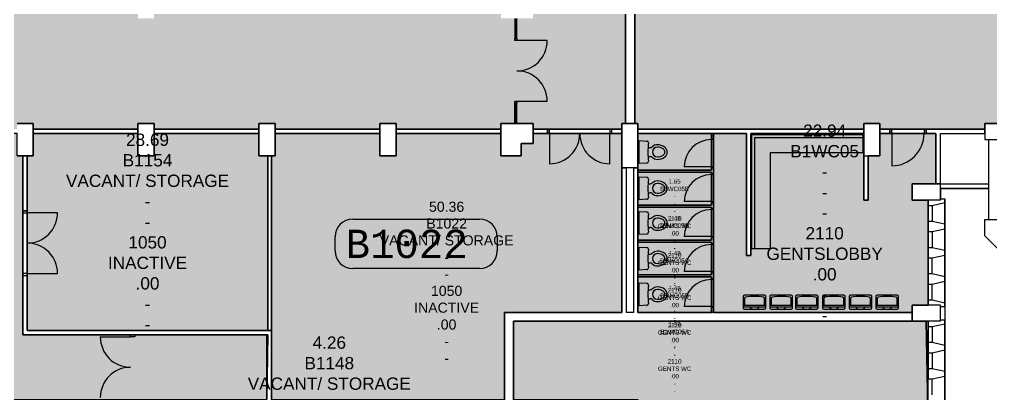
# Model space of a CAD drawing. Header units: inches. Extents: x -2632 to 158712, y -12611 to 70723.
# Drawn here: x 48328 to 72438, y 7058 to 16348 of the extents above; entities that cross this region are included whole.
import ezdxf

# ---------------------------------------------------------------- set-up
doc = ezdxf.new("R2010")
doc.units = ezdxf.units.IN
doc.header["$MEASUREMENT"] = 0
for name, color, linetype in [('DR', 8, 'Continuous'), ('GROS$', 1, 'Continuous'), ('HL-TMP', 7, 'Continuous'), ('RM$', 5, 'Continuous'), ('RM$TXT', 5, 'Continuous'), ('SHOPFITTING', 4, 'Continuous'), ('TEXT', 7, 'Continuous'), ('WA_EXT', 7, 'Continuous'), ('WN', 4, 'Continuous')]:
    doc.layers.add(name, color=color, linetype=linetype)
doc.styles.add('MONOTXT', font='monotxt.shx')
doc.styles.get("Standard").update_dxf_attribs({"font": 'arial.ttf'})

msp = doc.modelspace()

# ---------------------------------------------------------------- hatches: boundary and pattern name
at = {"layer": 'HL-TMP'}
h = msp.add_hatch(color=7, dxfattribs=at)
h.paths.add_polyline_path([(12568, 64373), (11968, 64373), (11968, 64773), (12568, 64773), (12568, 67373), (11968, 67373), (11968, 67773), (12568, 67773), (12568, 69013), (11168, 69013), (11168, 68613), (7768, 68613), (7768, 69013), (5168, 69013), (5168, 68613), (1668, 68613), (1668, 69013), (368, 69013), (368, 67773), (968, 67773), (968, 67373), (368, 67373), (368, 64773), (1533, 64773), (1533, 61683), (10618, 61683), (10618, 61655), (11818, 61658), (11818, 61773), (12568, 61773)], flags=0)
h.paths.add_polyline_path([(60268, 24065), (48633, 24065), (48633, 16738), (51268, 16738), (51268, 16773), (51668, 16773), (51668, 16738), (60268, 16738)], flags=0)
h.paths.add_polyline_path([(33168, 59988), (31958, 59988), (31958, 61340), (30668, 61340), (30668, 61298), (30268, 61298), (30268, 61340), (27668, 61340), (27668, 61298), (27268, 61298), (27268, 61340), (24668, 61340), (24668, 61298), (24668, 59988), (23568, 59988), (23568, 57073), (23568, 47873), (23568, 46433), (25512, 45311), (25829, 45128), (30907, 45128), (33168, 46433)], flags=0)
h.paths.add_polyline_path([(30268, 13523), (29087, 13523), (29087, 12023), (30268, 12023)], flags=0)
h.paths.add_polyline_path([(27358, 10913), (26454, 10913), (26454, 9093), (27358, 9093)], flags=0)
h.paths.add_polyline_path([(26404, 10913), (25589, 10913), (25589, 9093), (26404, 9093), (26404, 9162)], flags=0)
h.paths.add_polyline_path([(30268, 11908), (28972, 11908), (28972, 13523), (27578, 13523), (27578, 10963), (27634, 10963), (30268, 10963)], flags=0)
h.paths.add_polyline_path([(30268, 10913), (29392, 10913), (29392, 9093), (30268, 9093)], flags=0)
h.paths.add_polyline_path([(29342, 10913), (28526, 10913), (28526, 9093), (29342, 9093)], flags=0)
h.paths.add_polyline_path([(28476, 10913), (27578, 10913), (27578, 9093), (28476, 9093)], flags=0)
h.paths.add_polyline_path([(65488, 9969), (63668, 9969), (63668, 9093), (65488, 9093)], flags=0)
h.paths.add_polyline_path([(65488, 10834), (63668, 10834), (63668, 10019), (65488, 10019)], flags=0)
h.paths.add_polyline_path([(65488, 11700), (63668, 11700), (63668, 10884), (65488, 10884)], flags=0)
h.paths.add_polyline_path([(65488, 12566), (63668, 12566), (63668, 11750), (65488, 11750)], flags=0)
h.paths.add_polyline_path([(65488, 13523), (63668, 13523), (63668, 12616), (65488, 12616)], flags=0)
h.paths.add_polyline_path([(66358, 13523), (65538, 13523), (65538, 9093), (70468, 9093), (70468, 9273), (70868, 9273), (70868, 11873), (70468, 11873), (70468, 12273), (71058, 12273), (71058, 13523), (70813, 13523), (69668, 13523), (69668, 12973), (69378, 12973), (69378, 11873), (69268, 11873), (69268, 13523), (66468, 13523), (66468, 10502), (66358, 10502)], flags=0)
h.paths.add_polyline_path([(75456, 51833), (75106, 51833), (75106, 51871), (73566, 51871), (73566, 54846), (72456, 55260), (71506, 55260), (71506, 49640), (73018, 49640), (73635, 49023), (74035, 49023), (74035, 48923), (75456, 48923)], flags=0)
h.paths.add_polyline_path([(78751, 49875), (77351, 49875), (77351, 49843), (77001, 49843), (77001, 48923), (78401, 48923), (78401, 49023), (78751, 49023), (78751, 49080)], flags=0)
h.paths.add_polyline_path([(78751, 50750), (78751, 50850), (77351, 50850), (77351, 50818), (77001, 50818), (77001, 49958), (77351, 49958), (77351, 49925), (78751, 49925)], flags=0)
h.paths.add_polyline_path([(78751, 51835), (77351, 51835), (77351, 51803), (77001, 51803), (77001, 50933), (77351, 50933), (77351, 50900), (78751, 50900), (78751, 50975)], flags=0)
h.paths.add_polyline_path([(78751, 51960), (78751, 52810), (77351, 52810), (77351, 52778), (77001, 52778), (77001, 51918), (77351, 51918), (77351, 51885), (78751, 51885)], flags=0)
h.paths.add_polyline_path([(78751, 53785), (77351, 53785), (77351, 53743), (77001, 53743), (77001, 52893), (77351, 52893), (77351, 52860), (78751, 52860), (78751, 52935)], flags=0)
h.paths.add_polyline_path([(78751, 54760), (77351, 54760), (77351, 54728), (77001, 54728), (77001, 53858), (77351, 53858), (77351, 53835), (78751, 53835), (78751, 53910)], flags=0)
h.paths.add_polyline_path([(80198, 55788), (80198, 55958), (79241, 56893), (78681, 57043), (77351, 57043), (77351, 56523), (77001, 56523), (77001, 54832), (77351, 54832), (77351, 54810), (78709, 54810)], flags=0)
h.paths.add_polyline_path([(78801, 54810), (80198, 55728), (81068, 55728), (81068, 46798), (81043, 46798), (81043, 46683), (81068, 46683), (81068, 46373), (81115, 46373), (81115, 45273), (81068, 45273), (81068, 44983), (81068, 44873), (80153, 44873), (80153, 45273), (80118, 45273), (80118, 46683), (80143, 46683), (80143, 46798), (80118, 46798), (80118, 47256), (80168, 47256), (80168, 47656), (78801, 49023)], flags=0)
at = {"layer": 'HL-TMP', "true_color": 0x666666}
h = msp.add_hatch(color=251, dxfattribs=at)
h.paths.add_polyline_path([(63268, 13523), (61068, 13523), (61068, 13273), (60768, 13273), (60768, 12973), (60268, 12973), (60268, 13523), (57668, 13523), (57668, 12973), (57268, 12973), (57268, 13523), (54668, 13523), (54668, 12973), (54578, 12973), (54578, 6933), (60358, 6933), (60358, 9093), (63268, 9093)], flags=0)
h.paths.add_polyline_path([(45413, 12973), (45268, 12973), (45268, 13523), (42668, 13523), (42668, 12973), (42268, 12973), (42268, 13523), (39668, 13523), (39668, 12973), (39268, 12973), (39268, 13523), (36668, 13523), (36668, 12973), (36268, 12973), (36268, 13523), (33668, 13523), (33668, 12973), (33168, 12973), (33168, 13273), (32868, 13273), (32868, 13523), (30668, 13523), (30668, 9093), (33578, 9093), (33578, 6933), (39358, 6933), (39358, 8643), (45413, 8643), (45413, 8743)], flags=0)
h.paths.add_polyline_path([(5093, 61463), (2223, 61463), (2223, 58698), (5093, 58683)], flags=0)
h.paths.add_polyline_path([(39558, 61298), (36378, 61298), (36378, 58978), (39558, 58978)], flags=0)
h.paths.add_polyline_path([(48558, 61298), (45378, 61298), (45378, 58978), (48558, 58978)], flags=0)
h.paths.add_polyline_path([(57558, 61298), (54378, 61298), (54378, 58978), (57558, 58978)], flags=0)
h.paths.add_polyline_path([(67868, 61340), (66268, 61340), (66268, 61298), (63378, 61298), (63378, 58978), (67868, 58978)], flags=0)
h.paths.add_polyline_path([(33358, 8873), (23468, 8873), (23068, 8873), (23068, 6273), (23268, 6273), (23268, 6183), (30268, 6183), (30268, 6933), (33358, 6933)], flags=0)
h.paths.add_polyline_path([(30268, 5963), (23268, 5963), (23268, 4373), (23068, 4373), (23068, 3273), (23268, 3273), (23268, 1373), (23068, 1373), (23053, -4227), (23468, -4227), (23468, -4627), (23068, -4627), (23068, -5852), (24268, -5852), (24268, -5816), (24268, -5327), (24358, -5327), (24358, -4807), (24358, -3037), (23963, -3037), (23963, -1627), (23468, -1627), (23468, -1407), (24183, -1407), (24183, -2817), (27868, -2817), (27868, -2777), (24868, -2777), (24868, 1173), (27868, 1173), (27868, -2817), (28768, -2817), (29268, -2817), (29268, -887), (29268, 933), (30268, 933)], flags=0)
h.paths.add_polyline_path([(35568, 933), (36268, 933), (36268, 6073), (36268, 6823), (33578, 6823), (33578, -2816), (33358, -2816), (33358, 6713), (30668, 6713), (30668, 713), (29488, 713), (29488, -887), (29488, -3724), (29363, -3849), (29190, -3672), (27883, -4979), (28231, -5327), (28818, -5327), (29558, -4587), (30691, -4587), (30691, -4401), (33207, -4401), (33207, -4416), (33578, -4416), (33578, -4587), (34339, -4587), (35023, -4982), (35023, -5327), (36668, -5327), (36668, -5827), (39268, -5827), (39268, -5437), (37068, -5437), (37068, -4793), (35568, -3927)], flags=0)
h.paths.add_polyline_path([(29268, -3037), (27868, -3037), (24578, -3037), (24578, -4399), (27137, -4399), (27137, -4587), (27491, -4587), (27792, -4889), (29216, -3465), (29268, -3516)], flags=0)
h.paths.add_polyline_path([(27399, -4807), (26996, -4807), (26996, -4547), (26986, -4547), (24578, -4547), (24578, -4807), (24578, -5327), (24668, -5327), (24668, -5827), (27268, -5827), (27268, -5327), (27919, -5327)], flags=0)
h.paths.add_polyline_path([(39358, 5073), (36488, 5073), (36468, 1573), (36668, 1573), (36668, 713), (35788, 713), (35788, -3287), (36468, -3287), (39358, -3287), (39358, -800), (38768, -800), (38768, -2627), (36768, -2627), (36768, 373), (38768, 373), (38768, -800), (39358, -800)], flags=0)
h.paths.add_polyline_path([(39358, -3507), (36468, -3507), (35788, -3507), (35788, -3800), (37288, -4666), (37288, -4909), (39358, -4909)], flags=0)
h.paths.add_polyline_path([(54358, -800), (54358, 713), (50978, 713), (50978, 1313), (48578, 1313), (48578, 713), (48358, 713), (48358, 6823), (45578, 6823), (45578, 2033), (45578, 713), (45358, 713), (45358, 1313), (42958, 1313), (42958, 713), (39578, 713), (39578, -800), (39578, -4997), (42523, -4997), (42523, -5327), (42561, -5327), (42668, -5327), (42668, -5827), (45268, -5827), (45268, -5327), (45668, -5327), (45668, -5827), (48268, -5827), (48268, -5327), (48668, -5327), (48668, -5827), (51268, -5827), (51268, -5327), (51413, -5327), (51413, -4997), (54358, -4997), (54358, -4793), (54379, -4793), (54358, -3593)], flags=0)
h.paths.add_polyline_path([(57448, 5073), (54578, 5073), (54578, -3287), (57468, -3290), (57468, -3180), (57168, -2627), (55168, -2627), (55168, 373), (57168, 373), (57168, -2627), (57468, -3180), (58148, -3180), (58148, 713), (57268, 713), (57268, 1573), (57448, 1573)], flags=0)
h.paths.add_polyline_path([(57448, 6073), (57268, 6073), (57268, 6823), (54578, 6823), (54578, 5293), (57448, 5293)], flags=0)
h.paths.add_polyline_path([(57268, -5327), (57668, -5327), (58913, -5327), (58913, -4982), (59596, -4587), (60358, -4587), (60358, -2816), (60358, 6823), (57668, 6823), (57668, 1573), (57668, 933), (58368, 933), (58368, -3927), (56868, -4793), (56868, -5437), (54668, -5437), (54668, -5827), (57268, -5827)], flags=0)
h.paths.add_polyline_path([(66068, 1173), (69068, 1173), (69068, -2777), (66468, -2777), (66468, -3037), (65168, -3037), (64668, -3037), (64674, -3510), (64719, -3465), (66151, -4897), (66445, -4587), (66799, -4587), (66799, -4399), (69358, -4399), (69358, -3037), (69223, -3037), (69223, -2817), (69753, -2817), (69753, -1407), (70468, -1407), (70468, -1227), (70868, -1227), (70868, 1373), (70668, 1373), (70668, 3273), (70868, 3273), (70868, 4373), (70668, 4373), (70668, 5963), (69168, 5963), (63668, 5963), (63668, 933), (64668, 933), (64668, 713), (63268, 713), (63268, 6713), (60578, 6713), (60578, -2816), (60578, -4416), (60578, -4587), (60723, -4587), (60729, -4401), (63244, -4401), (63244, -4587), (64377, -4587), (65117, -5327), (65705, -5327), (66053, -4979), (64747, -3674), (64572, -3849), (64448, -3724), (64448, -887), (64668, -887), (64668, -2817), (66068, -2817)], flags=0)
h.paths.add_polyline_path([(58148, -3800), (58148, -3400), (57468, -3400), (54818, -3397), (54818, -3507), (54578, -3507), (54578, -4793), (54578, -4912), (56648, -4912), (56648, -4666)], flags=0)
h.paths.add_polyline_path([(70818, 8873), (60578, 8873), (60578, 6933), (63668, 6933), (63668, 6183), (69168, 6183), (70668, 6183), (70668, 6273), (70868, 6273)], flags=0)
h.paths.add_polyline_path([(54488, 12973), (54268, 12973), (54268, 13523), (51668, 13523), (51668, 12973), (51268, 12973), (51268, 13523), (48668, 13523), (48668, 12973), (48523, 12973), (48523, 8643), (54488, 8643)], flags=0)
h.paths.add_polyline_path([(61068, 34573), (64943, 34573), (64943, 27813), (60578, 27813), (60578, 28373), (61068, 28373), (61068, 28773), (60578, 28773), (60578, 34373), (61068, 34373)], flags=0)
h.paths.add_polyline_path([(72468, 44873), (70368, 44873), (70368, 45273), (69868, 46139), (67926, 45018), (62999, 45018), (62657, 45215), (60468, 46480), (59664, 46015), (57936, 45018), (53999, 45018), (51468, 46480), (48936, 45018), (44999, 45018), (44999, 45018), (42468, 46480), (39936, 45018), (35999, 45018), (35657, 45215), (35657, 45215), (33468, 46480), (30936, 45018), (25799, 45018), (25457, 45215), (24015, 46048), (23568, 45273), (23568, 44873), (23168, 44873), (23168, 40773), (23568, 40773), (23568, 40628), (32868, 40623), (32868, 40873), (33168, 40873), (33168, 41173), (33668, 41173), (33668, 40628), (34168, 40628), (35768, 40628), (36268, 40628), (36268, 41173), (36668, 41173), (36668, 40628), (39268, 40628), (39268, 41173), (39668, 41173), (39668, 40373), (39268, 40373), (39268, 40518), (38918, 40518), (38918, 39301), (39523, 39301), (39523, 34773), (39568, 34773), (39568, 34373), (39368, 34373), (39368, 34518), (39133, 34518), (39133, 33538), (39523, 33538), (39523, 31613), (43913, 31613), (45508, 35403), (43513, 35880), (45013, 37044), (45468, 36935), (45468, 38573), (48468, 38573), (48468, 36935), (48923, 37044), (50423, 35880), (48428, 35403), (45508, 35403), (43913, 31613), (48413, 31613), (54413, 31613), (54413, 40373), (54268, 40373), (54268, 41173), (54668, 41173), (54668, 40628), (57268, 40628), (57268, 41173), (57668, 41173), (57668, 40628), (60268, 40628), (60268, 41173), (60768, 41173), (60768, 40873), (61068, 40873), (61068, 40623), (70368, 40628), (70368, 40773), (71168, 40773), (71168, 40628), (72182, 40628), (72182, 40773), (72468, 40773)], flags=0)
h.paths.add_polyline_path([(54358, 6933), (51198, 6933), (51198, 933), (54358, 933)], flags=0)
h.paths.add_polyline_path([(79768, 13373), (72668, 13373), (72668, 11390), (72833, 10990), (73635, 10189), (74035, 10023), (78401, 10023), (78801, 10189), (79602, 10990), (79768, 11390)], flags=0)
h.paths.add_polyline_path([(79768, 47256), (79602, 47656), (78801, 48457), (78401, 48623), (74035, 48623), (73635, 48457), (72833, 47656), (72668, 47256), (72668, 45273), (78168, 45273), (78168, 45098), (79753, 45098), (79753, 45273)], flags=0)
h.paths.add_polyline_path([(21268, 47256), (21102, 47656), (20301, 48457), (19901, 48623), (15535, 48623), (15135, 48457), (14333, 47656), (14168, 47256), (14168, 45273), (19668, 45273), (21268, 45273)], flags=0)
h.paths.add_polyline_path([(21268, 13373), (19668, 13373), (15768, 13373), (15768, 13548), (14168, 13548), (14168, 11390), (14333, 10990), (15135, 10189), (15535, 10023), (19901, 10023), (20301, 10189), (21268, 11390)], flags=0)
h.paths.add_polyline_path([(127127, 43176), (121715, 46314), (120963, 45017), (121442, 44737), (122678, 44022), (122678, 40124), (120963, 39129), (121715, 37832), (127127, 40969), (127770, 42073)], flags=0)
h.paths.add_polyline_path([(42738, 6933), (39578, 6933), (39578, 6713), (39578, 933), (42738, 933)], flags=0)
h.paths.add_polyline_path([(93317, 43373), (88153, 43373), (81493, 43373), (81493, 41028), (86168, 41028), (86168, 40628), (89189, 40628), (89189, 40628), (93168, 40628), (93168, 41028), (93317, 41028)], flags=0)
h.paths.add_polyline_path([(12028, 43513), (968, 43513), (968, 43373), (68, 43373), (68, 43513), (-2332, 43513), (-2332, 41028), (-332, 41028), (668, 41028), (668, 40628), (7184, 40628), (7768, 40628), (7768, 41028), (12028, 41028)], flags=0)
h.paths.add_polyline_path([(105082, 39673), (103720, 39673), (103720, 37773), (105082, 37773)], flags=0)
h.paths.add_polyline_path([(105082, 46373), (103720, 46373), (103720, 44473), (105082, 44473)], flags=0)
h.paths.add_polyline_path([(88313, 48323), (86428, 48323), (86428, 43483), (88153, 43483), (88313, 43483)], flags=0)
h.paths.add_polyline_path([(7918, 61463), (5203, 61463), (5203, 58683), (7918, 58683)], flags=0)
h.paths.add_polyline_path([(12718, 61373), (11818, 61373), (11818, 61463), (10618, 61463), (10518, 61463), (10518, 58683), (11968, 58683), (11968, 58773), (12728, 58773)], flags=0)
h.paths.add_polyline_path([(5273, 13518), (7663, 13518), (7663, 4628), (7542, 4628), (7542, 4518), (7773, 4518), (7773, 3518), (5163, 3518), (5163, 4518), (5273, 4518), (5273, 7628)], flags=0)
h.paths.add_polyline_path([(72970, 49525), (71506, 49525), (71506, 48093), (71168, 48093), (71168, 48073), (71168, 47873), (70478, 47873), (70478, 46313), (72368, 46313), (72368, 47256), (72268, 47256), (72268, 47656), (72551, 47939), (72551, 47939), (73554, 48942)], flags=0)
h.paths.add_polyline_path([(54488, 8533), (48413, 8533), (48413, 12973), (48268, 12973), (48268, 13523), (45668, 13523), (45668, 12973), (45523, 12973), (45523, 8533), (39468, 8533), (39468, 6933), (39578, 6933), (42738, 6933), (42787, 6933), (47768, 6933), (50668, 6933), (51198, 6933), (54358, 6933), (54468, 6933)], flags=0)
h.paths.add_polyline_path([(13943, 16373), (13768, 16373), (13768, 16503), (12868, 16503), (12868, 16373), (11968, 16373), (11968, 16553), (5723, 16553), (968, 16553), (968, 16373), (968, 13628), (7323, 13628), (10004, 13628), (13682, 13628), (13768, 13628), (13768, 13773), (13943, 13773)], flags=0)
h.paths.add_polyline_path([(21443, 16373), (21268, 16373), (21268, 16503), (14168, 16503), (14168, 16373), (13993, 16373), (13993, 13773), (14168, 13773), (14168, 13598), (15768, 13598), (15768, 13773), (21268, 13773), (21443, 13773)], flags=0)
h.paths.add_polyline_path([(48413, 31613), (45523, 31613), (45523, 24113), (45523, 23893), (45523, 16503), (42668, 16503), (42668, 16373), (42268, 16373), (42268, 16503), (33668, 16503), (33668, 16373), (33604, 16373), (32868, 16373), (32868, 16503), (23468, 16503), (23468, 16373), (22768, 16373), (22768, 16503), (21668, 16503), (21668, 16373), (21493, 16373), (21493, 13773), (21668, 13773), (21668, 13628), (22709, 13628), (24268, 13628), (24268, 13773), (24668, 13773), (24668, 13633), (30268, 13633), (30268, 13773), (30668, 13773), (30668, 13633), (32868, 13633), (32868, 13773), (33668, 13773), (33668, 13633), (36268, 13633), (36268, 13773), (36668, 13773), (36668, 13633), (39268, 13633), (39268, 13773), (39668, 13773), (39668, 13633), (42268, 13633), (42268, 13773), (42668, 13773), (42668, 13633), (42723, 13633), (45268, 13633), (45268, 13773), (45668, 13773), (45668, 13633), (48268, 13633), (48268, 13773), (48668, 13773), (48668, 13633), (51268, 13633), (51268, 13773), (51668, 13773), (51668, 13633), (54268, 13633), (54268, 13773), (54668, 13773), (54668, 13633), (57268, 13633), (57268, 13773), (57668, 13773), (57668, 13633), (60268, 13633), (60268, 13773), (61068, 13773), (61068, 13633), (63268, 13633), (63268, 13773), (63358, 13773), (63358, 16518), (61411, 16518), (61068, 16518), (61068, 16373), (60268, 16373), (60268, 16518), (51668, 16518), (51668, 16373), (51268, 16373), (51268, 16518), (48413, 16518)], flags=0)
h.paths.add_polyline_path([(104382, 43531), (104382, 44363), (103750, 44363), (102578, 43680), (102578, 40466), (103750, 39783), (104382, 39783)], flags=0)
h.paths.add_polyline_path([(23118, 44873), (19668, 44873), (14168, 44873), (13768, 44873), (12078, 44873), (12078, 43733), (12418, 43733), (12418, 43513), (12078, 43513), (12078, 41028), (12868, 41028), (12868, 40628), (13768, 40628), (13768, 40773), (14168, 40773), (14168, 40628), (21268, 40628), (21268, 40773), (21668, 40773), (21668, 40628), (22768, 40628), (22768, 40773), (23118, 40773)], flags=0)
at = {"layer": 'HL-TMP', "true_color": 0xccccff}
msp.add_hatch(color=254, dxfattribs=at).paths.add_polyline_path([(93468, 10373), (92968, 10373), (92968, 10773), (93468, 10773), (93468, 13373), (92968, 13373), (92968, 13773), (93468, 13773), (93468, 16373), (92968, 16373), (92968, 16518), (89193, 16518), (89193, 18049), (89174, 18086), (89238, 18128), (91773, 19585), (91793, 19621), (91793, 37525), (91773, 37555), (89193, 39044), (89189, 40415), (86168, 40408), (86168, 40373), (81068, 40373), (80194, 40408), (80194, 40373), (80068, 40373), (80068, 38390), (80168, 38390), (80168, 37990), (79885, 37707), (79814, 37778), (79013, 36976), (79083, 36906), (78801, 36623), (78601, 36623), (78601, 32237), (73742, 32237), (73742, 36623), (73635, 36623), (73352, 36906), (73423, 36976), (72621, 37778), (72551, 37707), (72268, 37990), (72268, 38390), (72368, 38390), (72368, 40373), (72182, 40373), (71168, 40408), (71168, 40373), (70368, 40373), (61411, 40408), (61068, 40408), (61068, 40373), (60578, 40373), (60578, 34773), (61068, 34773), (61068, 34573), (64943, 34573), (64943, 28773), (64943, 27813), (61070, 27813), (60578, 27813), (60578, 22773), (60668, 22773), (61068, 22773), (61068, 22373), (60578, 22373), (60578, 16773), (61068, 16773), (61411, 16738), (63588, 16738), (63588, 13773), (63668, 13773), (63668, 13633), (69268, 13633), (69268, 13773), (69668, 13773), (69668, 13633), (70813, 13633), (72268, 13633), (72268, 13773), (72668, 13773), (79768, 13773), (80168, 13773), (80168, 13628), (81968, 13628), (81968, 10373), (81468, 10373), (81468, 7773), (81968, 7773), (81968, 7373), (81468, 7373), (81468, 4773), (81968, 4773), (81968, 4373), (81468, 4373), (81468, 1773), (81968, 1773), (81968, 1373), (81468, 1373), (81468, 95), (82768, 73), (82768, 423), (86168, 423), (86168, 73), (88768, 73), (88768, 423), (92168, 423), (92168, 73), (93468, 73), (93468, 1373), (92968, 1373), (92968, 1773), (93468, 1773), (93468, 4373), (92968, 4373), (92968, 4773), (93468, 4773), (93468, 7373), (92968, 7373), (92968, 7773), (93468, 7773)], flags=16)

# ---------------------------------------------------------------- linework, layer by layer
at = {"layer": 'DR', "linetype": 'Continuous'}
for p, q in [((61418, 15823), (60668, 15823)), ((60668, 14323), (61418, 14323)), ((61474, 13523), (61474, 12773)), ((62974, 12773), (62974, 13523)), ((69963, 13523), (69963, 12723)), ((65488, 12701), (64818, 12701)), ((65488, 11835), (64818, 11835)), ((49273, 11558), (48523, 11558)), ((65488, 10970), (64818, 10970)), ((48523, 10058), (49273, 10058)), ((65488, 10104), (64818, 10104)), ((65488, 9238), (64818, 9238)), ((50334, 8483), (51084, 8483))]:
    msp.add_line(p, q, dxfattribs=at)
for points in [[(60618, 15823), (60618, 15873), (60668, 15873), (60668, 15823), (60618, 15823)], [(60618, 14273), (60618, 14323), (60668, 14323), (60668, 14273), (60618, 14273)], [(61474, 13523), (61474, 13633), (61424, 13633), (61424, 13523), (61474, 13523)], [(63024, 13523), (63024, 13633), (62974, 13633), (62974, 13523), (63024, 13523)], [(69913, 13523), (69963, 13523), (69963, 13633), (69913, 13633), (69913, 13523)], [(70763, 13523), (70813, 13523), (70813, 13633), (70763, 13633), (70763, 13523)], [(65488, 13396), (65538, 13396), (65538, 13371), (65488, 13371), (65488, 13396)], [(65488, 12701), (65538, 12701), (65538, 12676), (65488, 12676), (65488, 12701)], [(65488, 12530), (65538, 12530), (65538, 12505), (65488, 12505), (65488, 12530)], [(65488, 11835), (65538, 11835), (65538, 11810), (65488, 11810), (65488, 11835)], [(48523, 11608), (48413, 11608), (48413, 11558), (48523, 11558), (48523, 11608)], [(65488, 11665), (65538, 11665), (65538, 11640), (65488, 11640), (65488, 11665)], [(65488, 10970), (65538, 10970), (65538, 10945), (65488, 10945), (65488, 10970)], [(65488, 10799), (65538, 10799), (65538, 10774), (65488, 10774), (65488, 10799)], [(48523, 10058), (48413, 10058), (48413, 10008), (48523, 10008), (48523, 10058)], [(65488, 10104), (65538, 10104), (65538, 10079), (65488, 10079), (65488, 10104)], [(65488, 9933), (65538, 9933), (65538, 9908), (65488, 9908), (65488, 9933)], [(65488, 9238), (65538, 9238), (65538, 9213), (65488, 9213), (65488, 9238)], [(51084, 8533), (51194, 8533), (51194, 8483), (51084, 8483), (51084, 8533)]]:
    msp.add_lwpolyline(points, dxfattribs=at)
for centre, radius, start, end in [((60668, 15823), 750, 270, 0), ((60668, 14323), 750, 0, 90), ((61474, 13523), 750, 270, 0), ((62974, 13523), 750, 180, 270), ((69963, 13523), 800, 270, 0), ((65488, 12701), 670, 90, 180), ((65488, 11835), 670, 90, 180), ((65488, 10970), 670, 90, 180), ((48523, 11558), 750, 270, 0), ((48523, 10058), 750, 0, 90), ((65488, 10104), 670, 90, 180), ((65488, 9238), 670, 90, 180), ((51084, 8483), 750, 180, 270), ((51084, 6983), 750, 90, 180)]:
    msp.add_arc(centre, radius, start, end, dxfattribs=at)
at = {"layer": 'GROS$'}
for points in [[(72668, 13773), (72268, 13773), (72268, 13633), (70813, 13633), (70813, 13523), (71058, 13523), (71058, 12273), (70468, 12273), (70468, 11873), (70868, 11873), (70868, 9273), (70468, 9273), (70468, 9093), (65538, 9093), (65538, 13523), (65488, 13523), (65488, 12616), (63668, 12616), (63668, 12566), (65488, 12566), (65488, 11750), (63668, 11750), (63668, 11700), (65488, 11700), (65488, 10884), (63668, 10884), (63668, 10834), (65488, 10834), (65488, 10019), (63668, 10019), (63668, 9969), (65488, 9969), (65488, 9093), (63668, 9093), (63668, 13523), (66358, 13523), (66358, 10502), (66468, 10502), (66468, 13523), (69268, 13523), (69268, 11873), (69378, 11873), (69378, 12973), (69668, 12973), (69668, 13523), (70813, 13523), (70813, 13633), (69668, 13633), (69668, 13773), (69268, 13773), (69268, 13633), (63668, 13633), (63668, 13773), (63588, 13773), (63588, 16738)], [(63358, 16518), (63358, 13773), (63268, 13773), (63268, 13633), (61068, 13633), (61068, 13523), (63268, 13523), (63268, 9093), (60358, 9093), (60358, 6933)], [(48268, 12973), (48668, 12973), (48668, 13523), (51268, 13523), (51268, 12973), (51668, 12973), (51668, 13523), (54268, 13523), (54268, 12973), (54668, 12973), (54668, 13523), (57268, 13523), (57268, 12973), (57668, 12973), (57668, 13523), (60268, 13523), (60268, 12973), (60768, 12973), (60768, 13273), (61068, 13273), (61068, 13773), (60268, 13773), (60268, 13633), (57668, 13633), (57668, 13773), (57268, 13773), (57268, 13633), (54668, 13633), (54668, 13773), (54268, 13773), (54268, 13633), (51668, 13633), (51668, 13773), (51268, 13773), (51268, 13633), (48668, 13633), (48668, 13773), (48268, 13773)], [(54578, -3287), (54578, 12973), (54488, 12973), (54488, 8643), (48523, 8643), (48523, 12973), (48413, 12973), (48413, 8533), (54488, 8533), (54468, 6933)], [(73635, 9623), (72268, 10990), (72268, 11390), (72368, 11390), (72368, 12163), (71168, 12163), (71168, 11904), (71278, 11904), (71278, 6242)], [(60578, 6933), (60578, 8873), (70818, 8873), (70868, 6273)]]:
    msp.add_lwpolyline(points, dxfattribs=at)
at = {"layer": 'RM$'}
for points in [[(63588, 16738), (63588, 13773), (63668, 13773), (63668, 13633), (69268, 13633), (69268, 13773), (69668, 13773), (69668, 13633), (70813, 13633), (72268, 13633), (72268, 13773), (72668, 13773)], [(48268, 13773), (48668, 13773), (48668, 13633), (51268, 13633), (51268, 13773), (51668, 13773), (51668, 13633), (54268, 13633), (54268, 13773), (54668, 13773), (54668, 13633), (57268, 13633), (57268, 13773), (57668, 13773), (57668, 13633), (60268, 13633), (60268, 13773), (61068, 13773), (61068, 13633), (63268, 13633), (63268, 13773), (63358, 13773), (63358, 16518)]]:
    msp.add_lwpolyline(points, dxfattribs=at)
for points in [[(54488, 8533), (48413, 8533), (48413, 12973), (48268, 12973), (48268, 13523), (45668, 13523), (45668, 12973), (45523, 12973), (45523, 8533), (39468, 8533), (39468, 6933), (39578, 6933), (42738, 6933), (42787, 6933), (47768, 6933), (50668, 6933), (51198, 6933), (54358, 6933), (54468, 6933)], [(54488, 12973), (54268, 12973), (54268, 13523), (51668, 13523), (51668, 12973), (51268, 12973), (51268, 13523), (48668, 13523), (48668, 12973), (48523, 12973), (48523, 8643), (54488, 8643)], [(63268, 13523), (61068, 13523), (61068, 13273), (60768, 13273), (60768, 12973), (60268, 12973), (60268, 13523), (57668, 13523), (57668, 12973), (57268, 12973), (57268, 13523), (54668, 13523), (54668, 12973), (54578, 12973), (54578, 6933), (60358, 6933), (60358, 9093), (63268, 9093)], [(65488, 13523), (63668, 13523), (63668, 12616), (65488, 12616)], [(66358, 13523), (65538, 13523), (65538, 9093), (70468, 9093), (70468, 9273), (70868, 9273), (70868, 11873), (70468, 11873), (70468, 12273), (71058, 12273), (71058, 13523), (70813, 13523), (69668, 13523), (69668, 12973), (69378, 12973), (69378, 11873), (69268, 11873), (69268, 13523), (66468, 13523), (66468, 10502), (66358, 10502)], [(65488, 12566), (63668, 12566), (63668, 11750), (65488, 11750)], [(65488, 11700), (63668, 11700), (63668, 10884), (65488, 10884)], [(65488, 10834), (63668, 10834), (63668, 10019), (65488, 10019)], [(65488, 9969), (63668, 9969), (63668, 9093), (65488, 9093)], [(70818, 8873), (60578, 8873), (60578, 6933), (63668, 6933), (63668, 6183), (69168, 6183), (70668, 6183), (70668, 6273), (70868, 6273)]]:
    msp.add_lwpolyline(points, close=True, dxfattribs=at)
at = {"layer": 'SHOPFITTING', "linetype": 'Continuous'}
for p, q in [((63696, 13348), (63889, 13336)), ((63918, 13173), (63969, 13173)), ((63918, 12953), (63969, 12953)), ((63696, 12451), (63889, 12438)), ((63918, 12276), (63969, 12276)), ((63918, 12056), (63969, 12056)), ((63696, 11592), (63889, 11580)), ((63918, 11417), (63969, 11417)), ((63918, 11197), (63969, 11197)), ((63696, 10711), (63889, 10699)), ((63918, 10536), (63969, 10536)), ((63918, 10316), (63969, 10316)), ((63696, 9825), (63889, 9813)), ((63918, 9650), (63969, 9650)), ((63918, 9430), (63969, 9430)), ((66279, 9490), (66279, 9202)), ((66806, 9523), (66312, 9523)), ((66312, 9437), (66312, 9268)), ((66806, 9268), (66806, 9437)), ((66839, 9202), (66839, 9490)), ((66940, 9490), (66940, 9202)), ((67467, 9523), (66973, 9523)), ((66973, 9437), (66973, 9268)), ((67467, 9268), (67467, 9437)), ((67500, 9202), (67500, 9490)), ((67574, 9490), (67574, 9202)), ((68101, 9523), (67607, 9523)), ((67607, 9437), (67607, 9268)), ((68101, 9268), (68101, 9437)), ((68134, 9202), (68134, 9490)), ((68247, 9490), (68247, 9202)), ((68774, 9523), (68280, 9523)), ((68280, 9437), (68280, 9268)), ((68774, 9268), (68774, 9437)), ((68807, 9202), (68807, 9490)), ((68908, 9490), (68908, 9202)), ((69435, 9523), (68941, 9523)), ((68941, 9437), (68941, 9268)), ((69435, 9268), (69435, 9437)), ((69468, 9202), (69468, 9490)), ((69569, 9490), (69569, 9202)), ((70096, 9523), (69602, 9523)), ((69602, 9437), (69602, 9268)), ((70096, 9268), (70096, 9437)), ((70129, 9202), (70129, 9490)), ((66279, 9268), (66839, 9268)), ((66839, 9219), (66279, 9219)), ((66312, 9170), (66806, 9170)), ((66940, 9268), (67500, 9268)), ((67500, 9219), (66940, 9219)), ((66973, 9170), (67467, 9170)), ((67574, 9268), (68134, 9268)), ((68134, 9219), (67574, 9219)), ((67607, 9170), (68101, 9170)), ((68247, 9268), (68807, 9268)), ((68807, 9219), (68247, 9219)), ((68280, 9170), (68774, 9170)), ((68908, 9268), (69468, 9268)), ((69468, 9219), (68908, 9219)), ((68941, 9170), (69435, 9170)), ((69569, 9268), (70129, 9268)), ((70129, 9219), (69569, 9219)), ((69602, 9170), (70096, 9170))]:
    msp.add_line(p, q, dxfattribs=at)
for points in [[(63889, 12790), (63696, 12778), (63696, 13348)], [(66493, 10667), (66493, 13498), (69243, 13498), (69243, 13048), (66943, 13048), (66943, 10667), (66493, 10667)], [(66568, 10667), (66568, 13423), (69243, 13423)], [(63889, 11893), (63696, 11881), (63696, 12451)], [(63889, 11034), (63696, 11022), (63696, 11592)], [(63889, 10154), (63696, 10141), (63696, 10711)], [(63889, 9268), (63696, 9255), (63696, 9825)]]:
    msp.add_lwpolyline(points, dxfattribs=at)
for centre, radius, start, end in [((63887, 13296), 40, 354.6137, 86.3469), ((66353, 13063), 2437, 174.6098, 185.3901), ((63969, 13253), 80, 270, 313.6287), ((64150, 13063), 182, 90, 133.6303), ((64150, 13063), 121, 90, 270), ((64150, 12936), 309, 53.3733, 90), ((64150, 12926), 258, 56.6706, 90), ((64240, 13063), 94.1, 0, 56.672), ((64240, 13063), 94.1, 303.3297, 0), ((64245, 13063), 151, 0, 53.3728), ((64245, 13063), 151, 306.6272, 0), ((63887, 12830), 40, 273.6536, 5.3933), ((63969, 12873), 80, 46.3713, 90), ((64150, 13063), 182, 226.3697, 270), ((64150, 13200), 258, 270, 303.3294), ((64150, 13190), 309, 270, 306.6267), ((63887, 12398), 40, 354.6137, 86.3469), ((66353, 12166), 2437, 174.6098, 185.3901), ((63969, 12356), 80, 270, 313.6287), ((64150, 12166), 182, 90, 133.6303), ((64150, 12039), 309, 53.3733, 90), ((63969, 11976), 80, 46.3713, 90), ((64150, 12166), 121, 90, 270), ((64150, 12029), 258, 56.6706, 90), ((64150, 12302), 258, 270, 303.3294), ((64240, 12166), 94.1, 0, 56.672), ((64240, 12166), 94.1, 303.3297, 0), ((64245, 12166), 151, 0, 53.3728), ((64245, 12166), 151, 306.6272, 0), ((63887, 11933), 40, 273.6536, 5.3933), ((64150, 12166), 182, 226.3697, 270), ((64150, 12292), 309, 270, 306.6267), ((63887, 11540), 40, 354.6067, 86.3464), ((66353, 11307), 2437, 174.6099, 185.3902), ((63969, 11497), 80, 270, 313.6287), ((64150, 11307), 182, 90, 133.6303), ((64150, 11307), 121, 90, 270), ((64150, 11180), 309, 53.3733, 90), ((64150, 11170), 258, 56.6706, 90), ((64240, 11307), 94.1, 0, 56.6703), ((64245, 11307), 151, 0, 53.3728), ((63969, 11117), 80, 46.3713, 90), ((64150, 11307), 182, 226.3697, 270), ((64150, 11444), 258, 270, 303.3294), ((64150, 11434), 309, 270, 306.6267), ((64240, 11307), 94.1, 303.328, 0), ((64245, 11307), 151, 306.6261, 0), ((63887, 11074), 40, 273.6531, 5.3863), ((63887, 10659), 40, 354.6137, 86.3469), ((66353, 10426), 2437, 174.6098, 185.3901), ((64150, 10426), 182, 90, 133.6303), ((64150, 10300), 309, 53.3733, 90), ((63969, 10616), 80, 270, 313.6287), ((64150, 10426), 121, 90, 270), ((64150, 10290), 258, 56.6706, 90), ((64240, 10426), 94.1, 0, 56.672), ((64240, 10426), 94.1, 303.3297, 0), ((64245, 10426), 151, 0, 53.3728), ((64245, 10426), 151, 306.6272, 0), ((63887, 10194), 40, 273.6536, 5.3933), ((63969, 10236), 80, 46.3713, 90), ((64150, 10426), 182, 226.3697, 270), ((64150, 10563), 258, 270, 303.3294), ((64150, 10553), 309, 270, 306.6267), ((63887, 9773), 40, 354.6067, 86.3464), ((66353, 9540), 2437, 174.6099, 185.3902), ((63969, 9730), 80, 270, 313.6287), ((64150, 9540), 182, 90, 133.6303), ((64150, 9540), 121, 90, 270), ((64150, 9414), 309, 53.3733, 90), ((64150, 9403), 258, 56.6706, 90), ((64245, 9540), 151, 0, 53.3728), ((63969, 9350), 80, 46.3725, 90), ((64150, 9540), 182, 226.3697, 270), ((64150, 9677), 258, 270, 303.3291), ((64150, 9667), 309, 270, 306.6269), ((64240, 9540), 94.1, 0, 56.6703), ((64240, 9540), 94.1, 303.3272, 0), ((64245, 9540), 151, 306.6261, 0), ((66312, 9490), 32.9, 90, 180), ((66345, 9437), 32.9, 100.8411, 180), ((66559, 8319), 1171, 79.1582, 100.8419), ((66773, 9437), 32.9, 0, 79.1589), ((66806, 9490), 32.9, 0, 90), ((66973, 9490), 32.9, 90, 180), ((67006, 9437), 32.9, 100.8411, 180), ((67220, 8319), 1171, 79.1582, 100.8419), ((67434, 9437), 32.9, 0, 79.1589), ((67467, 9490), 32.9, 0, 90), ((67607, 9490), 32.9, 90, 180), ((67640, 9437), 32.9, 100.8411, 180), ((67854, 8319), 1171, 79.1582, 100.8419), ((68068, 9437), 32.9, 0, 79.1589), ((68101, 9490), 32.9, 0, 90), ((68280, 9490), 32.9, 90, 180), ((68313, 9437), 32.9, 100.8411, 180), ((68527, 8319), 1171, 79.1582, 100.8419), ((68741, 9437), 32.9, 0, 79.1589), ((68774, 9490), 32.9, 0, 90), ((68941, 9490), 32.9, 90, 180), ((68974, 9437), 32.9, 100.8411, 180), ((69188, 8319), 1171, 79.1582, 100.842), ((69402, 9437), 32.9, 0, 79.1589), ((69435, 9490), 32.9, 0, 90), ((69602, 9490), 32.9, 90, 180), ((69635, 9437), 32.9, 100.8411, 180), ((69849, 8319), 1171, 79.1582, 100.8419), ((70064, 9437), 32.9, 0, 79.1589), ((70096, 9490), 32.9, 0, 90), ((63887, 9307), 40, 273.6531, 5.3863), ((66312, 9202), 32.9, 180, 270), ((66559, 9329), 159, 223.6033, 316.3967), ((66806, 9202), 32.9, 270, 0), ((66973, 9202), 32.9, 180, 270), ((67220, 9329), 159, 223.6033, 316.3967), ((67467, 9202), 32.9, 270, 0), ((67607, 9202), 32.9, 180, 270), ((67854, 9329), 159, 223.6033, 316.3967), ((68101, 9202), 32.9, 270, 0), ((68280, 9202), 32.9, 180, 270), ((68527, 9329), 159, 223.6036, 316.3967), ((68774, 9202), 32.9, 270, 0), ((68941, 9202), 32.9, 180, 270), ((69188, 9329), 159, 223.6033, 316.3967), ((69435, 9202), 32.9, 270, 0), ((69602, 9202), 32.9, 180, 270), ((69849, 9329), 159, 223.6036, 316.3967), ((70096, 9202), 32.9, 270, 0)]:
    msp.add_arc(centre, radius, start, end, dxfattribs=at)
at = {"layer": 'TEXT', "linetype": 'Continuous'}
for p, q in [((56593, 11403), (59743, 11403)), ((56155, 10615), (56155, 10965)), ((60180, 10965), (60180, 10615)), ((59743, 10178), (56593, 10178))]:
    msp.add_line(p, q, dxfattribs=at)
for centre, start, end in [((56593, 10965), 90, 180), ((59743, 10965), 0, 90), ((56593, 10615), 180, 270), ((59743, 10615), 270, 0)]:
    msp.add_arc(centre, 437, start, end, dxfattribs=at)
at = {"layer": 'WA_EXT', "linetype": 'Continuous'}
for p, q in [((63588, 13773), (63588, 16738)), ((63358, 13773), (63358, 16518)), ((48668, 13773), (48268, 13773)), ((48668, 13773), (48668, 12973)), ((51668, 13773), (51268, 13773)), ((51268, 13773), (51268, 12973)), ((51668, 13773), (51668, 12973)), ((54668, 13773), (54268, 13773)), ((54268, 13773), (54268, 12973)), ((54668, 13773), (54668, 12973)), ((57668, 13773), (57268, 13773)), ((57268, 13773), (57268, 12973)), ((57668, 13773), (57668, 12973)), ((60268, 13773), (60268, 12973)), ((60268, 13773), (61068, 13773)), ((61068, 13773), (61068, 13273)), ((63268, 13773), (63268, 12673)), ((63668, 13773), (63268, 13773)), ((63358, 13773), (63588, 13773)), ((63668, 13773), (63668, 12673)), ((69668, 13773), (69268, 13773)), ((69268, 13773), (69268, 12973)), ((69668, 13773), (69668, 12973)), ((48668, 13633), (51268, 13633)), ((48668, 13523), (48668, 13633)), ((48668, 13523), (51268, 13523)), ((51268, 13523), (51268, 13633)), ((54268, 13633), (51668, 13633)), ((51668, 13523), (51668, 13633)), ((54268, 13523), (51668, 13523)), ((54268, 13523), (54268, 13633)), ((54668, 13633), (57268, 13633)), ((54668, 13523), (54668, 13633)), ((54668, 13523), (57268, 13523)), ((57268, 13523), (57268, 13633)), ((60268, 13633), (57668, 13633)), ((57668, 13523), (57668, 13633)), ((60268, 13523), (57668, 13523)), ((60268, 13523), (60268, 13633)), ((61068, 13633), (61424, 13633)), ((61068, 13523), (61068, 13633)), ((61424, 13523), (61068, 13523)), ((61424, 13523), (61424, 13633)), ((63024, 13523), (63024, 13633)), ((63024, 13633), (63268, 13633)), ((63024, 13523), (63268, 13523)), ((63268, 13523), (63268, 13633)), ((69268, 13633), (63668, 13633)), ((63668, 13523), (63668, 13633)), ((66358, 13523), (63668, 13523)), ((66358, 13523), (66358, 10502)), ((66468, 13523), (66468, 10502)), ((69268, 13523), (66468, 13523)), ((69268, 13523), (69268, 13633)), ((69668, 13633), (69913, 13633)), ((69668, 13523), (69668, 13633)), ((69668, 13523), (69913, 13523)), ((69913, 13523), (69913, 13633)), ((70813, 13633), (72268, 13633)), ((70813, 13523), (70813, 13633)), ((70813, 13523), (71058, 13523)), ((71058, 12273), (71058, 13523)), ((71168, 13523), (72268, 13523)), ((71168, 12163), (71168, 13523)), ((72268, 13523), (72268, 13633)), ((60768, 13273), (60768, 12973)), ((60768, 13273), (61068, 13273)), ((65488, 13468), (65488, 13396)), ((65488, 13468), (65538, 13468)), ((65488, 13396), (65538, 13396)), ((65538, 13468), (65538, 13396)), ((72368, 11390), (72368, 13373)), ((48268, 12973), (48668, 12973)), ((48413, 12973), (48413, 11608)), ((48413, 12973), (48523, 12973)), ((48523, 12973), (48523, 11608)), ((51268, 12973), (51668, 12973)), ((54268, 12973), (54668, 12973)), ((54488, 8643), (54488, 12973)), ((54578, 12973), (54488, 12973)), ((54578, 8643), (54578, 12973)), ((57268, 12973), (57668, 12973)), ((60268, 12973), (60768, 12973)), ((69268, 12973), (69268, 11873)), ((69268, 12973), (69378, 12973)), ((69268, 12973), (69668, 12973)), ((69378, 12973), (69378, 11873)), ((63268, 12673), (63268, 9093)), ((63268, 12673), (63378, 12673)), ((63668, 12673), (63268, 12673)), ((63378, 12673), (63378, 9093)), ((63558, 12673), (63558, 9093)), ((63558, 12673), (63668, 12673)), ((63668, 12673), (63668, 9093)), ((63668, 12616), (65488, 12616)), ((63668, 12566), (63668, 12616)), ((63668, 12566), (65488, 12566)), ((65488, 12676), (65488, 12616)), ((65488, 12676), (65488, 12616)), ((65538, 12676), (65488, 12676)), ((65488, 12566), (65488, 12530)), ((65538, 12676), (65538, 12566)), ((65538, 12676), (65538, 12530)), ((65488, 12530), (65538, 12530)), ((70468, 12273), (70468, 11873)), ((71168, 12273), (70468, 12273)), ((71058, 12273), (72368, 12273)), ((71168, 11873), (71168, 12273)), ((71168, 12163), (72368, 12163)), ((72368, 12163), (72368, 12273)), ((69378, 11873), (69268, 11873)), ((71168, 11873), (70468, 11873)), ((48413, 11608), (48523, 11608)), ((63668, 11750), (65488, 11750)), ((63668, 11700), (63668, 11750)), ((63668, 11700), (65488, 11700)), ((65488, 11810), (65488, 11750)), ((65488, 11810), (65488, 11750)), ((65538, 11810), (65488, 11810)), ((65488, 11700), (65488, 11665)), ((65488, 11665), (65538, 11665)), ((65538, 11810), (65538, 11700)), ((65538, 11810), (65538, 11665)), ((72268, 11390), (72668, 11390)), ((72268, 10990), (72268, 11390)), ((63668, 10884), (65488, 10884)), ((63668, 10834), (63668, 10884)), ((65488, 10945), (65488, 10884)), ((65488, 10945), (65488, 10884)), ((65538, 10945), (65488, 10945)), ((65538, 10945), (65538, 10799)), ((65538, 10945), (65538, 10834)), ((72268, 10990), (72551, 10707)), ((63668, 10834), (65488, 10834)), ((65488, 10834), (65488, 10799)), ((65488, 10799), (65538, 10799)), ((66358, 10502), (66468, 10502)), ((48413, 8533), (48413, 10008)), ((48413, 10008), (48523, 10008)), ((48523, 10008), (48523, 8643)), ((63668, 10019), (65488, 10019)), ((63668, 9969), (63668, 10019)), ((63668, 9969), (65488, 9969)), ((65488, 10079), (65488, 10019)), ((65488, 10079), (65488, 10019)), ((65538, 10079), (65488, 10079)), ((65488, 9969), (65488, 9933)), ((65488, 9933), (65538, 9933)), ((65538, 10079), (65538, 9969)), ((65538, 10079), (65538, 9933)), ((65488, 9213), (65488, 9093)), ((65488, 9213), (65488, 9153)), ((65538, 9213), (65488, 9213)), ((65538, 9213), (65538, 9093)), ((65538, 9213), (65538, 9103)), ((70468, 9273), (70468, 8873)), ((71168, 9273), (70468, 9273)), ((71168, 8873), (71168, 9273)), ((63268, 9093), (60358, 9093)), ((60358, 6823), (60358, 9093)), ((63558, 9093), (63378, 9093)), ((70468, 9093), (63668, 9093)), ((65538, 9093), (65488, 9093)), ((70468, 8873), (70468, 9093)), ((70468, 8873), (60578, 8873)), ((60578, 6713), (60578, 8873)), ((71168, 8873), (70468, 8873)), ((48413, 8533), (54468, 8533)), ((48523, 8643), (54578, 8643)), ((54468, 6933), (54468, 8533)), ((54578, 8643), (54488, 8643)), ((54578, 6823), (54578, 8643))]:
    msp.add_line(p, q, dxfattribs=at)
msp.add_lwpolyline([(72268, 13373), (72668, 13373), (72668, 13773), (72268, 13773), (72268, 13373)], dxfattribs=at)
at = {"layer": 'WN', "linetype": 'Continuous'}
for p, q in [((60618, 16373), (60618, 15873)), ((60643, 15873), (60643, 16373)), ((60668, 15873), (60668, 16373)), ((60618, 13773), (60618, 14273)), ((60643, 13773), (60643, 14273)), ((60668, 13773), (60668, 14323)), ((70868, 11873), (70868, 11744)), ((70868, 11873), (70868, 10573)), ((70868, 10573), (70868, 11873)), ((71168, 11904), (71278, 11904)), ((71278, 9333), (71278, 11904)), ((71278, 11904), (71278, 11804)), ((70868, 11744), (70968, 11744)), ((70968, 11744), (71278, 11813)), ((70968, 11744), (70968, 11352)), ((70868, 11352), (70968, 11352)), ((70868, 11352), (70868, 11094)), ((70968, 11352), (71278, 11283)), ((70868, 11094), (70968, 11094)), ((70968, 11094), (71278, 11163)), ((70968, 11094), (70968, 10702)), ((71278, 11123), (71278, 11323)), ((71278, 11223), (71278, 11123)), ((70868, 10702), (70968, 10702)), ((70868, 10702), (70868, 10444)), ((70868, 10444), (70868, 10702)), ((70868, 10702), (70968, 10702)), ((70968, 10702), (71278, 10633)), ((70968, 10702), (71278, 10633)), ((71278, 10573), (71278, 10673)), ((71278, 10573), (71278, 10673)), ((70868, 9273), (70868, 10573)), ((70868, 10444), (70968, 10444)), ((70868, 10444), (70968, 10444)), ((70968, 10444), (71278, 10513)), ((70968, 10444), (71278, 10513)), ((70968, 10052), (70968, 10444)), ((71278, 10573), (71278, 10473)), ((71278, 10573), (71278, 10473)), ((70868, 9794), (70868, 10052)), ((70868, 10052), (70968, 10052)), ((70968, 10052), (71278, 9983)), ((71278, 9923), (71278, 10023)), ((71278, 10023), (71278, 9823)), ((70868, 9794), (70968, 9794)), ((70968, 9794), (71278, 9863)), ((70968, 9402), (70968, 9794)), ((70868, 9273), (70868, 9402)), ((70868, 9402), (70968, 9402)), ((70968, 9402), (71278, 9333)), ((71168, 9242), (71278, 9242)), ((71278, 9242), (71278, 9342)), ((70868, 8873), (70868, 8744)), ((70868, 8873), (70868, 7573)), ((70868, 7573), (70868, 8873)), ((70868, 8744), (70968, 8744)), ((70968, 8744), (71278, 8813)), ((70968, 8744), (70968, 8352)), ((71168, 8904), (71278, 8904)), ((71278, 6333), (71278, 8904)), ((71278, 8904), (71278, 8804)), ((70868, 8352), (70968, 8352)), ((70868, 8352), (70868, 8094)), ((70968, 8352), (71278, 8283)), ((71278, 8123), (71278, 8323)), ((71278, 8223), (71278, 8123)), ((70868, 8094), (70968, 8094)), ((70968, 8094), (71278, 8163)), ((70968, 8094), (70968, 7702)), ((70868, 7702), (70968, 7702)), ((70868, 7702), (70868, 7444)), ((70868, 7444), (70868, 7702)), ((70868, 7702), (70968, 7702)), ((70868, 6273), (70868, 7573)), ((70968, 7702), (71278, 7633)), ((70968, 7702), (71278, 7633)), ((70968, 7444), (71278, 7513)), ((70968, 7444), (71278, 7513)), ((71278, 7573), (71278, 7673)), ((71278, 7573), (71278, 7673)), ((71278, 7573), (71278, 7473)), ((71278, 7573), (71278, 7473)), ((70868, 7444), (70968, 7444)), ((70868, 7444), (70968, 7444)), ((70968, 7052), (70968, 7444))]:
    msp.add_line(p, q, dxfattribs=at)

# ---------------------------------------------------------------- texts
at = {"layer": 'RM$TXT', "attachment_point": 8}
for s, insert, char_height in [('22.94^M^JB1WC05^M^J-^M^J-^M^J-^M^J2110^M^JGENTSLOBBY^M^J.00^M^J-^M^J-^M^J', (68298, 8868), 304.8), ('28.69^M^JB1154^M^JVACANT/ STORAGE^M^J-^M^J-^M^J1050^M^JINACTIVE^M^J.00^M^J-^M^J-^M^J', (51505, 8643), 304.8), ('1.65^M^JB1WC05E^M^J-^M^J-^M^J-^M^J2110^M^JGENTS WC^M^J.00^M^J-^M^J-^M^J', (64578, 10629), 110), ('50.36^M^JB1022^M^JVACANT/ STORAGE^M^J-^M^J-^M^J1050^M^JINACTIVE^M^J.00^M^J-^M^J-^M^J', (58923, 7834), 250), ('1.48^M^JB1WC05D^M^J-^M^J-^M^J-^M^J2110^M^JGENTS WC^M^J.00^M^J-^M^J-^M^J', (64578, 9718), 110), ('1.48^M^JB1WC05C^M^J-^M^J-^M^J-^M^J2110^M^JGENTS WC^M^J.00^M^J-^M^J-^M^J', (64578, 8852), 110), ('1.48^M^JB1WC05B^M^J-^M^J-^M^J-^M^J2110^M^JGENTS WC^M^J.00^M^J-^M^J-^M^J', (64578, 7986), 110), ('1.59^M^JB1WC05A^M^J-^M^J-^M^J-^M^J2110^M^JGENTS WC^M^J.00^M^J-^M^J-^M^J', (64578, 7091), 110), ('4.26^M^JB1148^M^JVACANT/ STORAGE^M^J-^M^J-^M^J1050^M^JINACTIVE^M^J.00^M^J-^M^J-^M^J', (56013, 3618), 304.8)]:
    msp.add_mtext(s, dxfattribs=dict(at, insert=insert, char_height=char_height))
at = {"layer": 'TEXT', "linetype": 'Continuous', "style": 'MONOTXT'}
msp.add_text('B1022', height=700, dxfattribs=at).set_placement((56418, 10440))

doc.saveas('drawing.dxf')
